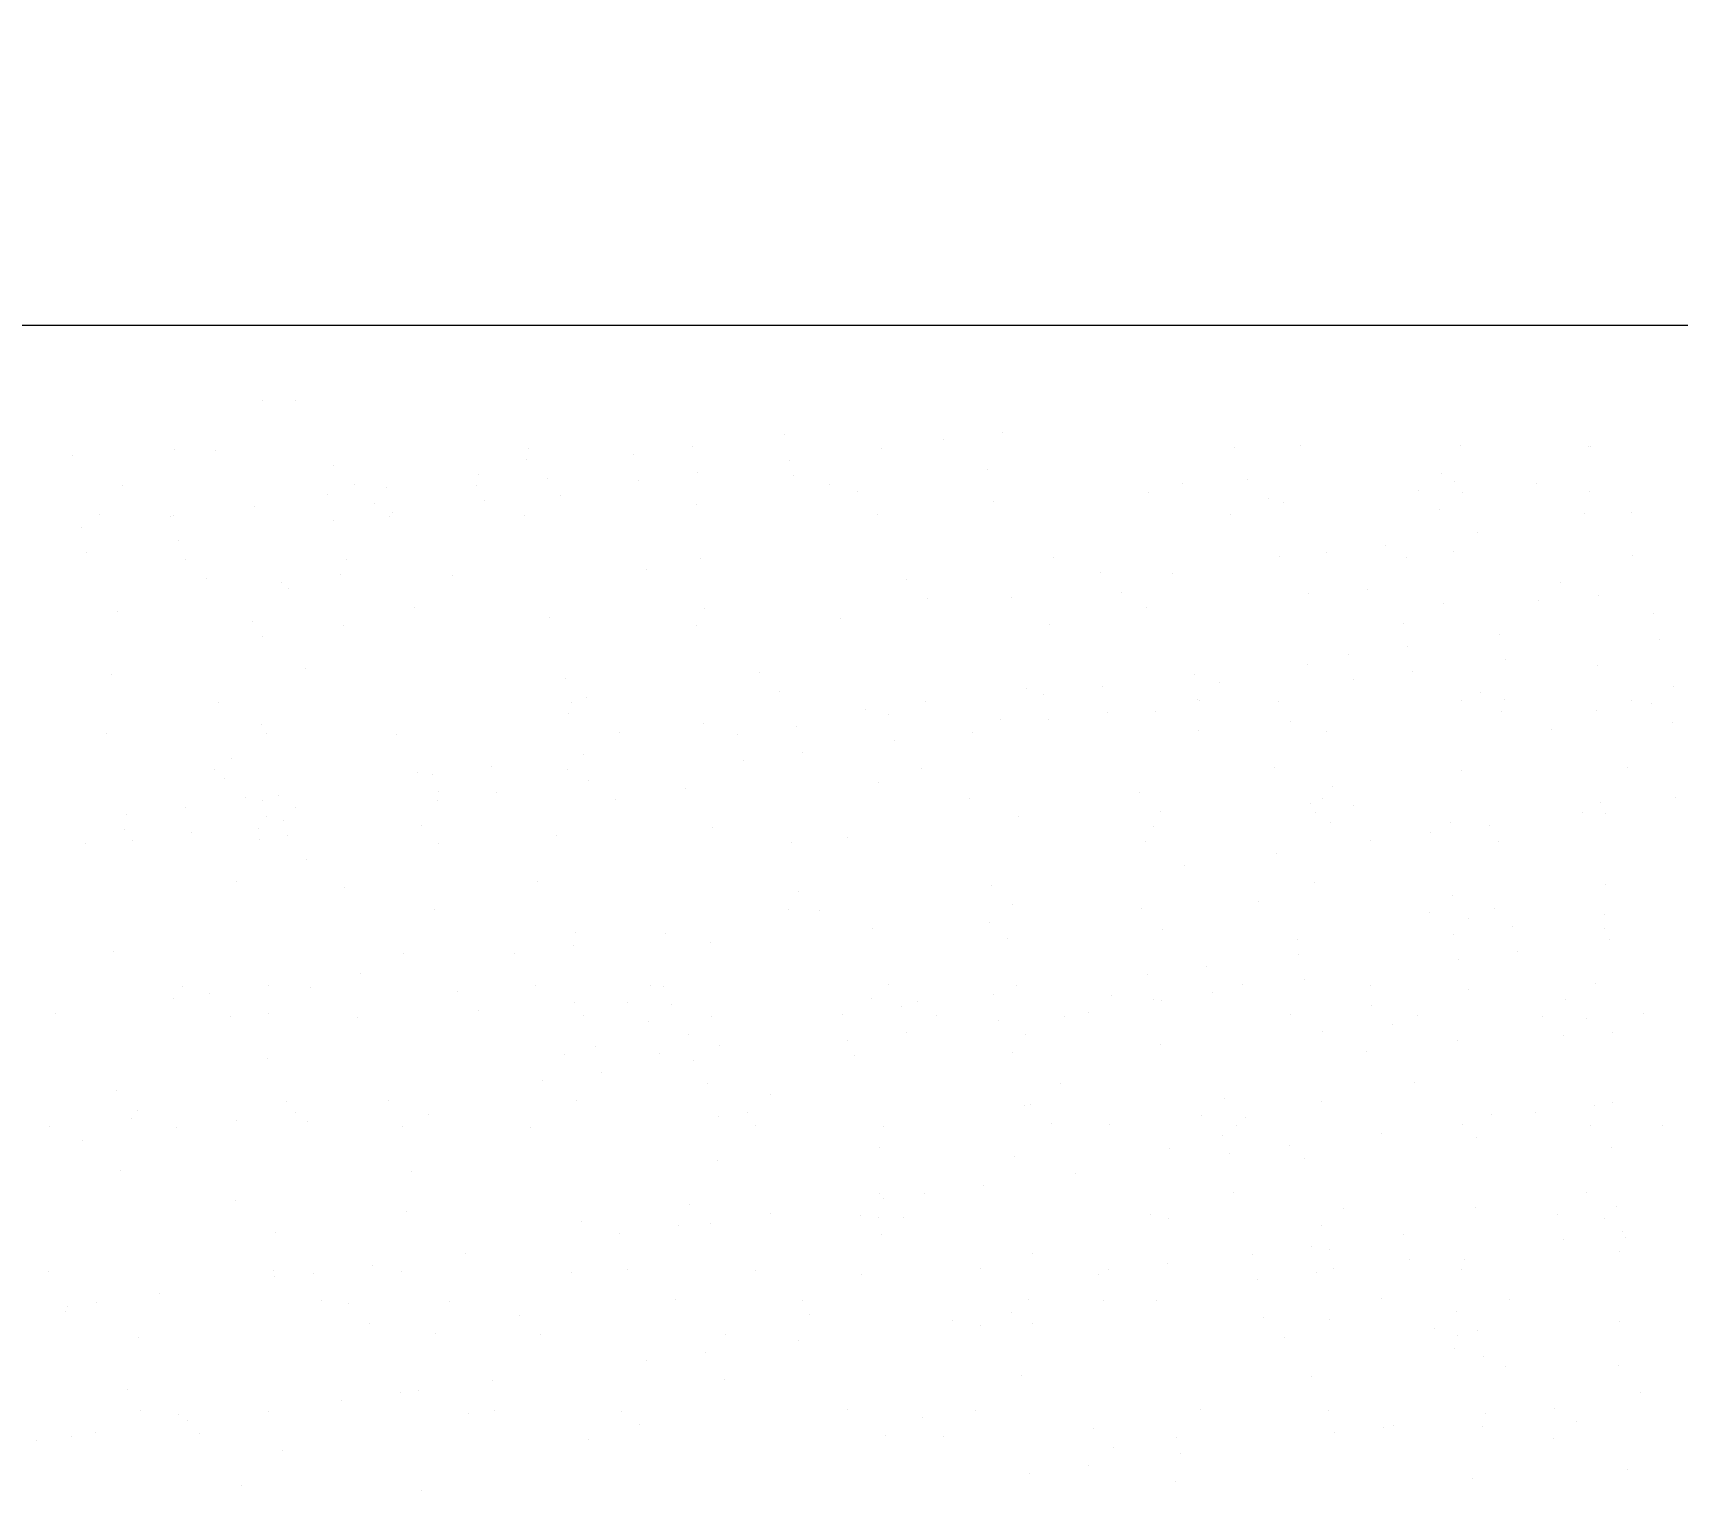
# Model space of a CAD drawing. Header units: millimetres. Extents: x -394 to 6212, y -2458 to 809.
# Drawn here: x 4845.56 to 4860.05, y -2249.38 to -2236.52 of the extents above; entities that cross this region are included whole.
import ezdxf

# ---------------------------------------------------------------- set-up
doc = ezdxf.new("R2010")
doc.units = ezdxf.units.MM
doc.header["$PDSIZE"] = -5
doc.layers.get('DEFPOINTS').update_dxf_attribs({"lineweight": 18})
doc.layers.add('1', color=1, linetype='Continuous', lineweight=18, true_color=0xff0000)
doc.layers.add('2', color=2, linetype='Continuous', lineweight=18, true_color=0xffff00)
doc.layers.add('LAYER2', color=2, linetype='Continuous', lineweight=25)
doc.styles.add('HZ', font='txt.shx', dxfattribs={"width": 0.67, "bigfont": 'hztxt.shx'})
doc.dimstyles.new('STANDARD$0', dxfattribs={"dimtxt": 3.5, "dimasz": 2.5, "dimexe": 1.25, "dimexo": 0.625, "dimtad": 1, "dimdec": 4, "dimdsep": 46, "dimtxsty": 'HZ', "dimcen": 2.5, "dimdle": 5, "dimadec": 0, "dimazin": 0, "dimtfac": 1, "dimtmove": 0, "dimatfit": 3, "dimfxl": 1, "dimtolj": 1, "dimlwd": -1, "dimlwe": -1, "dimarcsym": 0})

# ---------------------------------------------------------------- blocks, each defined once
blk = doc.blocks.new('*D191')
at = {"layer": 'DEFPOINTS', "color": 0}
for p in [(4898.159, -2243.355), (4818.661, -2244.851), (4898.159, -2260.706)]:
    blk.add_point(p, dxfattribs=at)
at = {"layer": 'LAYER2', "color": 0}
for p, q in [((4898.159, -2243.98), (4898.159, -2262.206)), ((4818.661, -2245.476), (4818.661, -2262.206)), ((4820.661, -2260.706), (4896.159, -2260.706))]:
    blk.add_line(p, q, dxfattribs=at)
for points in [[(4820.661, -2260.372), (4820.661, -2261.039), (4818.661, -2260.706)], [(4896.159, -2260.372), (4896.159, -2261.039), (4898.159, -2260.706)]]:
    blk.add_solid(points, dxfattribs=at)
at = {"layer": 'LAYER2', "color": 0, "insert": (4858.41, -2258.331), "char_height": 3.5, "attachment_point": 5, "style": 'HZ'}
blk.add_mtext('\\A1;846', dxfattribs=at)

msp = doc.modelspace()

# ---------------------------------------------------------------- linework, layer by layer
at = {"layer": '1'}
for p, q in [((4838.00957, -2239.09753), (4875.09529, -2239.09753)), ((4847.57527, -2239.76), (4847.57527, -2239.76)), ((4847.58264, -2241.84654), (4847.58264, -2241.84654)), ((4847.34972, -2244.00382), (4847.34972, -2244.00382))]:
    msp.add_line(p, q, dxfattribs=at)
at = {"layer": '2'}
for p, q in [((4847.57527, -2239.76), (4847.57527, -2239.76)), ((4847.87191, -2239.76399), (4847.87191, -2239.76399)), ((4852.1786, -2240.06382), (4852.1786, -2240.06382)), ((4853.58498, -2240.11059), (4853.58498, -2240.11059)), ((4854.10549, -2240.04207), (4854.10549, -2240.04207)), ((4845.90458, -2240.24813), (4845.90458, -2240.24813)), ((4846.80547, -2240.19346), (4846.80547, -2240.19346)), ((4847.16144, -2240.20656), (4847.16144, -2240.20656)), ((4849.91961, -2240.1878), (4849.91961, -2240.1878)), ((4850.84511, -2240.23937), (4850.84511, -2240.23937)), ((4851.36562, -2240.17085), (4851.36562, -2240.17085)), ((4853.03375, -2240.18214), (4853.03375, -2240.18214)), ((4856.14789, -2240.17648), (4856.14789, -2240.17648)), ((4856.72789, -2240.16031), (4856.72789, -2240.16031)), ((4858.13592, -2240.1622), (4858.13592, -2240.1622)), ((4859.26203, -2240.17082), (4859.26203, -2240.17082)), ((4859.28598, -2240.17258), (4859.28598, -2240.17258)), ((4848.20249, -2240.33677), (4848.20249, -2240.33677)), ((4849.90603, -2240.2825), (4849.90603, -2240.2825)), ((4851.41371, -2240.39644), (4851.41371, -2240.39644)), ((4852.2267, -2240.28941), (4852.2267, -2240.28941)), ((4853.96646, -2240.37092), (4853.96646, -2240.37092)), ((4857.96791, -2240.40529), (4857.96791, -2240.40529)), ((4846.3499, -2240.51333), (4846.3499, -2240.51333)), ((4848.38681, -2240.50566), (4848.38681, -2240.50566)), ((4848.67384, -2240.52523), (4848.67384, -2240.52523)), ((4849.46404, -2240.50767), (4849.46404, -2240.50767)), ((4849.48683, -2240.41819), (4849.48683, -2240.41819)), ((4850.09035, -2240.4514), (4850.09035, -2240.4514)), ((4850.8932, -2240.46497), (4850.8932, -2240.46497)), ((4852.26293, -2240.42518), (4852.26293, -2240.42518)), ((4852.57819, -2240.50201), (4852.57819, -2240.50201)), ((4855.69233, -2240.49635), (4855.69233, -2240.49635)), ((4856.26438, -2240.45956), (4856.26438, -2240.45956)), ((4858.08613, -2240.47842), (4858.08613, -2240.47842)), ((4858.80647, -2240.49069), (4858.80647, -2240.49069)), ((4847.50866, -2240.69416), (4847.50866, -2240.69416)), ((4848.15334, -2240.59375), (4848.15334, -2240.59375)), ((4848.5706, -2240.67204), (4848.5706, -2240.67204)), ((4849.53492, -2240.64379), (4849.53492, -2240.64379)), ((4850.20956, -2240.59685), (4850.20956, -2240.59685)), ((4851.40105, -2240.6838), (4851.40105, -2240.6838)), ((4852.82715, -2240.56346), (4852.82715, -2240.56346)), ((4854.01864, -2240.65041), (4854.01864, -2240.65041)), ((4855.38524, -2240.57573), (4855.38524, -2240.57573)), ((4856.4487, -2240.62845), (4856.4487, -2240.62845)), ((4856.57673, -2240.66268), (4856.57673, -2240.66268)), ((4857.76883, -2240.55722), (4857.76883, -2240.55722)), ((4858.15223, -2240.57419), (4858.15223, -2240.57419)), ((4859.27762, -2240.56538), (4859.27762, -2240.56538)), ((4846.14207, -2240.76884), (4846.14207, -2240.76884)), ((4846.7716, -2240.78198), (4846.7716, -2240.78198)), ((4846.79506, -2240.77257), (4846.79506, -2240.77257)), ((4848.20143, -2240.81935), (4848.20143, -2240.81935)), ((4848.70016, -2240.78111), (4848.70016, -2240.78111)), ((4848.72194, -2240.75082), (4848.72194, -2240.75082)), ((4849.88574, -2240.77632), (4849.88574, -2240.77632)), ((4852.99988, -2240.77066), (4852.99988, -2240.77066)), ((4856.11402, -2240.765), (4856.11402, -2240.765)), ((4857.95315, -2240.72612), (4857.95315, -2240.72612)), ((4859.22816, -2240.75934), (4859.22816, -2240.75934)), ((4859.64625, -2240.75176), (4859.64625, -2240.75176)), ((4845.98207, -2240.8796), (4845.98207, -2240.8796)), ((4858.28798, -2240.93058), (4858.28798, -2240.93058)), ((4846.03017, -2241.1052), (4846.03017, -2241.1052)), ((4846.84315, -2240.99817), (4846.84315, -2240.99817)), ((4856.53988, -2241.135), (4856.53988, -2241.135)), ((4856.95448, -2241.10614), (4856.95448, -2241.10614)), ((4857.47499, -2241.03761), (4857.47499, -2241.03761)), ((4858.08008, -2241.09789), (4858.08008, -2241.09789)), ((4859.65403, -2241.12934), (4859.65403, -2241.12934)), ((4846.8999, -2241.16018), (4846.8999, -2241.16018)), ((4848.32357, -2241.1606), (4848.32357, -2241.1606)), ((4850.96034, -2241.24859), (4850.96034, -2241.24859)), ((4851.43771, -2241.15494), (4851.43771, -2241.15494)), ((4854.55185, -2241.14928), (4854.55185, -2241.14928)), ((4857.666, -2241.14362), (4857.666, -2241.14362)), ((4847.08422, -2241.32907), (4847.08422, -2241.32907)), ((4847.7426, -2241.36708), (4847.7426, -2241.36708)), ((4847.80928, -2241.42156), (4847.80928, -2241.42156)), ((4848.26311, -2241.29855), (4848.26311, -2241.29855)), ((4849.2568, -2241.30286), (4849.2568, -2241.30286)), ((4853.25825, -2241.33723), (4853.25825, -2241.33723)), ((4854.96179, -2241.28297), (4854.96179, -2241.28297)), ((4855.5962, -2241.28496), (4855.5962, -2241.28496)), ((4859.02222, -2241.37138), (4859.02222, -2241.37138)), ((4853.44257, -2241.50613), (4853.44257, -2241.50613)), ((4854.17934, -2241.50105), (4854.17934, -2241.50105)), ((4855.14611, -2241.45186), (4855.14611, -2241.45186)), ((4856.79693, -2241.46766), (4856.79693, -2241.46766)), ((4857.31869, -2241.42565), (4857.31869, -2241.42565)), ((4857.98842, -2241.55461), (4857.98842, -2241.55461)), ((4858.82313, -2241.52332), (4858.82313, -2241.52332)), ((4859.35502, -2241.47993), (4859.35502, -2241.47993)), ((4846.30277, -2241.61947), (4846.30277, -2241.61947)), ((4847.49426, -2241.70643), (4847.49426, -2241.70643)), ((4848.92036, -2241.58609), (4848.92036, -2241.58609)), ((4850.11185, -2241.67304), (4850.11185, -2241.67304)), ((4851.47845, -2241.59835), (4851.47845, -2241.59835)), ((4852.66994, -2241.68531), (4852.66994, -2241.68531)), ((4855.37083, -2241.588), (4855.37083, -2241.588)), ((4859.84242, -2241.644), (4859.84242, -2241.644)), ((4848.2897, -2241.74912), (4848.2897, -2241.74912)), ((4851.40384, -2241.74346), (4851.40384, -2241.74346)), ((4854.51799, -2241.7378), (4854.51799, -2241.7378)), ((4857.63213, -2241.73214), (4857.63213, -2241.73214)), ((4858.48414, -2241.82283), (4858.48414, -2241.82283)), ((4857.15065, -2241.99838), (4857.15065, -2241.99838)), ((4857.67116, -2241.92986), (4857.67116, -2241.92986)), ((4859.89052, -2241.8696), (4859.89052, -2241.8696)), ((4847.95421, -2242.12627), (4847.95421, -2242.12627)), ((4856.79088, -2242.08713), (4856.79088, -2242.08713)), ((4858.53224, -2242.04842), (4858.53224, -2242.04842)), ((4859.34897, -2242.0994), (4859.34897, -2242.0994)), ((4846.25067, -2242.18054), (4846.25067, -2242.18054)), ((4850.25213, -2242.21491), (4850.25213, -2242.21491)), ((4851.95566, -2242.16064), (4851.95566, -2242.16064)), ((4854.97939, -2242.28424), (4854.97939, -2242.28424)), ((4855.79237, -2242.1772), (4855.79237, -2242.1772)), ((4856.01609, -2242.24906), (4856.01609, -2242.24906)), ((4857.19875, -2242.22398), (4857.19875, -2242.22398)), ((4857.71925, -2242.15545), (4857.71925, -2242.15545)), ((4860.01754, -2242.28343), (4860.01754, -2242.28343)), ((4847.1914, -2242.42891), (4847.1914, -2242.42891)), ((4850.30554, -2242.42325), (4850.30554, -2242.42325)), ((4850.43644, -2242.3838), (4850.43644, -2242.3838)), ((4852.13998, -2242.32954), (4852.13998, -2242.32954)), ((4853.41968, -2242.41759), (4853.41968, -2242.41759)), ((4854.31256, -2242.30332), (4854.31256, -2242.30332)), ((4854.45888, -2242.35276), (4854.45888, -2242.35276)), ((4855.81701, -2242.40099), (4855.81701, -2242.40099)), ((4855.84047, -2242.4028), (4855.84047, -2242.4028)), ((4856.53382, -2242.41194), (4856.53382, -2242.41194)), ((4858.14912, -2242.40524), (4858.14912, -2242.40524)), ((4858.31401, -2242.3377), (4858.31401, -2242.3377)), ((4858.52185, -2242.39766), (4858.52185, -2242.39766)), ((4859.64797, -2242.40628), (4859.64797, -2242.40628)), ((4859.81846, -2242.43536), (4859.81846, -2242.43536)), ((4850.27255, -2242.52367), (4850.27255, -2242.52367)), ((4852.89014, -2242.49028), (4852.89014, -2242.49028)), ((4853.1006, -2242.53158), (4853.1006, -2242.53158)), ((4854.08163, -2242.57724), (4854.08163, -2242.57724)), ((4854.50697, -2242.57836), (4854.50697, -2242.57836)), ((4855.02748, -2242.50983), (4855.02748, -2242.50983)), ((4855.44823, -2242.50255), (4855.44823, -2242.50255)), ((4858.49833, -2242.50659), (4858.49833, -2242.50659)), ((4859.34062, -2242.4922), (4859.34062, -2242.4922)), ((4846.20506, -2242.69567), (4846.20506, -2242.69567)), ((4847.57166, -2242.62098), (4847.57166, -2242.62098)), ((4847.61309, -2242.69756), (4847.61309, -2242.69756)), ((4848.76315, -2242.70793), (4848.76315, -2242.70793)), ((4850.72724, -2242.6919), (4850.72724, -2242.6919)), ((4851.46404, -2242.61063), (4851.46404, -2242.61063)), ((4851.7671, -2242.70714), (4851.7671, -2242.70714)), ((4852.28761, -2242.63861), (4852.28761, -2242.63861)), ((4853.84138, -2242.68624), (4853.84138, -2242.68624)), ((4855.82941, -2242.67197), (4855.82941, -2242.67197)), ((4856.63972, -2242.58951), (4856.63972, -2242.58951)), ((4856.95552, -2242.68058), (4856.95552, -2242.68058)), ((4858.94355, -2242.66631), (4858.94355, -2242.66631)), ((4860.00278, -2242.60426), (4860.00278, -2242.60426)), ((4852.33571, -2242.86421), (4852.33571, -2242.86421)), ((4853.14869, -2242.75718), (4853.14869, -2242.75718)), ((4847.15753, -2243.01743), (4847.15753, -2243.01743)), ((4847.30632, -2242.91926), (4847.30632, -2242.91926)), ((4849.59584, -2242.99299), (4849.59584, -2242.99299)), ((4850.27167, -2243.01177), (4850.27167, -2243.01177)), ((4850.40882, -2242.88596), (4850.40882, -2242.88596)), ((4851.8152, -2242.93274), (4851.8152, -2242.93274)), ((4853.38581, -2243.00611), (4853.38581, -2243.00611)), ((4856.49996, -2243.00045), (4856.49996, -2243.00045)), ((4859.6141, -2242.99479), (4859.6141, -2242.99479)), ((4847.246, -2243.09258), (4847.246, -2243.09258)), ((4848.94953, -2243.03832), (4848.94953, -2243.03832)), ((4849.07533, -2243.06152), (4849.07533, -2243.06152)), ((4850.45692, -2243.11156), (4850.45692, -2243.11156)), ((4853.00997, -2243.12674), (4853.00997, -2243.12674)), ((4857.01142, -2243.16111), (4857.01142, -2243.16111)), ((4858.14307, -2243.02472), (4858.14307, -2243.02472)), ((4847.43032, -2243.26148), (4847.43032, -2243.26148)), ((4847.57923, -2243.28608), (4847.57923, -2243.28608)), ((4847.71705, -2243.24034), (4847.71705, -2243.24034)), ((4849.12343, -2243.28712), (4849.12343, -2243.28712)), ((4849.13385, -2243.20721), (4849.13385, -2243.20721)), ((4849.64394, -2243.21859), (4849.64394, -2243.21859)), ((4850.69337, -2243.28042), (4850.69337, -2243.28042)), ((4851.30643, -2243.181), (4851.30643, -2243.181)), ((4853.80751, -2243.27476), (4853.80751, -2243.27476)), ((4855.30788, -2243.21537), (4855.30788, -2243.21537)), ((4856.92165, -2243.2691), (4856.92165, -2243.2691)), ((4859.36832, -2243.30379), (4859.36832, -2243.30379)), ((4860.03579, -2243.26344), (4860.03579, -2243.26344)), ((4846.38356, -2243.4159), (4846.38356, -2243.4159)), ((4846.90407, -2243.34737), (4846.90407, -2243.34737)), ((4847.6141, -2243.42786), (4847.6141, -2243.42786)), ((4847.87227, -2243.34838), (4847.87227, -2243.34838)), ((4854.24233, -2243.42787), (4854.24233, -2243.42787)), ((4855.4922, -2243.38427), (4855.4922, -2243.38427)), ((4856.81233, -2243.31304), (4856.81233, -2243.31304)), ((4856.85992, -2243.39448), (4856.85992, -2243.39448)), ((4857.19574, -2243.33), (4857.19574, -2243.33)), ((4859.20997, -2243.39835), (4859.20997, -2243.39835)), ((4859.41801, -2243.40675), (4859.41801, -2243.40675)), ((4846.36576, -2243.5463), (4846.36576, -2243.5463)), ((4846.95216, -2243.57297), (4846.95216, -2243.57297)), ((4847.54737, -2243.53641), (4847.54737, -2243.53641)), ((4847.76515, -2243.46594), (4847.76515, -2243.46594)), ((4847.79842, -2243.59676), (4847.79842, -2243.59676)), ((4848.98335, -2243.51291), (4848.98335, -2243.51291)), ((4851.54144, -2243.52518), (4851.54144, -2243.52518)), ((4855.43383, -2243.51482), (4855.43383, -2243.51482)), ((4856.99665, -2243.48194), (4856.99665, -2243.48194)), ((4857.87648, -2243.5739), (4857.87648, -2243.5739)), ((4858.05142, -2243.48144), (4858.05142, -2243.48144)), ((4858.39699, -2243.50538), (4858.39699, -2243.50538)), ((4846.01706, -2243.67036), (4846.01706, -2243.67036)), ((4846.43165, -2243.6415), (4846.43165, -2243.6415)), ((4847.55725, -2243.63325), (4847.55725, -2243.63325)), ((4849.1312, -2243.6647), (4849.1312, -2243.6647)), ((4850.17484, -2243.59986), (4850.17484, -2243.59986)), ((4852.24534, -2243.65904), (4852.24534, -2243.65904)), ((4852.73293, -2243.61213), (4852.73293, -2243.61213)), ((4855.35948, -2243.65338), (4855.35948, -2243.65338)), ((4857.34751, -2243.6391), (4857.34751, -2243.6391)), ((4858.47362, -2243.64772), (4858.47362, -2243.64772)), ((4847.96906, -2243.80506), (4847.96906, -2243.80506)), ((4855.70521, -2243.85976), (4855.70521, -2243.85976)), ((4856.5182, -2243.75273), (4856.5182, -2243.75273)), ((4850.00384, -2244.00441), (4850.00384, -2244.00441)), ((4856.85387, -2244.01395), (4856.85387, -2244.01395)), ((4859.41196, -2244.02622), (4859.41196, -2244.02622)), ((4848.30031, -2244.05868), (4848.30031, -2244.05868)), ((4852.30176, -2244.09305), (4852.30176, -2244.09305)), ((4854.00529, -2244.03878), (4854.00529, -2244.03878)), ((4858.06572, -2244.1272), (4858.06572, -2244.1272)), ((4849.09733, -2244.25322), (4849.09733, -2244.25322)), ((4852.21147, -2244.24756), (4852.21147, -2244.24756)), ((4852.48608, -2244.26194), (4852.48608, -2244.26194)), ((4854.18961, -2244.20768), (4854.18961, -2244.20768)), ((4855.32561, -2244.2419), (4855.32561, -2244.2419)), ((4856.36219, -2244.18147), (4856.36219, -2244.18147)), ((4857.86664, -2244.27913), (4857.86664, -2244.27913)), ((4858.43976, -2244.23624), (4858.43976, -2244.23624)), ((4859.40614, -2244.29059), (4859.40614, -2244.29059)), ((4850.33554, -2244.4505), (4850.33554, -2244.4505)), ((4851.13465, -2244.46148), (4851.13465, -2244.46148)), ((4852.95313, -2244.41711), (4852.95313, -2244.41711)), ((4853.99052, -2244.35961), (4853.99052, -2244.35961)), ((4855.51122, -2244.42938), (4855.51122, -2244.42938)), ((4858.07265, -2244.46615), (4858.07265, -2244.46615)), ((4858.21212, -2244.33207), (4858.21212, -2244.33207)), ((4858.59315, -2244.39762), (4858.59315, -2244.39762)), ((4859.40361, -2244.41902), (4859.40361, -2244.41902)), ((4850.32167, -2244.56851), (4850.32167, -2244.56851)), ((4851.52704, -2244.53745), (4851.52704, -2244.53745)), ((4854.14463, -2244.50406), (4854.14463, -2244.50406)), ((4856.70272, -2244.51633), (4856.70272, -2244.51633)), ((4859.45423, -2244.51619), (4859.45423, -2244.51619)), ((4846.26805, -2244.62249), (4846.26805, -2244.62249)), ((4848.82614, -2244.63476), (4848.82614, -2244.63476)), ((4849.80116, -2244.63704), (4849.80116, -2244.63704)), ((4855.90138, -2244.752), (4855.90138, -2244.752)), ((4856.71437, -2244.64497), (4856.71437, -2244.64497)), ((4858.12074, -2244.69175), (4858.12074, -2244.69175)), ((4858.64125, -2244.62322), (4858.64125, -2244.62322)), ((4848.44288, -2244.81586), (4848.44288, -2244.81586)), ((4855.38087, -2244.82053), (4855.38087, -2244.82053)), ((4856.76246, -2244.87057), (4856.76246, -2244.87057)), ((4859.32948, -2244.90176), (4859.32948, -2244.90176)), ((4846.79863, -2245.03402), (4846.79863, -2245.03402)), ((4846.87292, -2244.92439), (4846.87292, -2244.92439)), ((4847.10939, -2244.99142), (4847.10939, -2244.99142)), ((4847.6299, -2244.92289), (4847.6299, -2244.92289)), ((4847.99903, -2244.93301), (4847.99903, -2244.93301)), ((4849.29563, -2244.97072), (4849.29563, -2244.97072)), ((4849.98706, -2244.91874), (4849.98706, -2244.91874)), ((4850.99916, -2244.91646), (4850.99916, -2244.91646)), ((4851.11317, -2244.92736), (4851.11317, -2244.92736)), ((4852.94708, -2245.03658), (4852.94708, -2245.03658)), ((4853.1012, -2244.91308), (4853.1012, -2244.91308)), ((4854.02259, -2244.99935), (4854.02259, -2244.99935)), ((4854.22731, -2244.9217), (4854.22731, -2244.9217)), ((4855.0596, -2245.00488), (4855.0596, -2245.00488)), ((4855.42897, -2245.04613), (4855.42897, -2245.04613)), ((4855.94948, -2244.9776), (4855.94948, -2244.9776)), ((4856.21534, -2244.90742), (4856.21534, -2244.90742)), ((4857.34145, -2244.91604), (4857.34145, -2244.91604)), ((4858.20607, -2244.95154), (4858.20607, -2244.95154)), ((4859.06105, -2245.03925), (4859.06105, -2245.03925)), ((4845.75111, -2245.17024), (4845.75111, -2245.17024)), ((4847.29461, -2245.19304), (4847.29461, -2245.19304)), ((4847.6286, -2245.16728), (4847.6286, -2245.16728)), ((4849.47995, -2245.13962), (4849.47995, -2245.13962)), ((4850.32949, -2245.06997), (4850.32949, -2245.06997)), ((4850.40875, -2245.18739), (4850.40875, -2245.18739)), ((4850.80008, -2245.06839), (4850.80008, -2245.06839)), ((4851.18348, -2245.08536), (4851.18348, -2245.08536)), ((4852.6891, -2245.17491), (4852.6891, -2245.17491)), ((4853.20961, -2245.10638), (4853.20961, -2245.10638)), ((4853.35606, -2245.05914), (4853.35606, -2245.05914)), ((4853.5229, -2245.18173), (4853.5229, -2245.18173)), ((4854.64901, -2245.19035), (4854.64901, -2245.19035)), ((4854.86051, -2245.15681), (4854.86051, -2245.15681)), ((4855.50517, -2245.04885), (4855.50517, -2245.04885)), ((4856.63704, -2245.17607), (4856.63704, -2245.17607)), ((4857.35751, -2245.09351), (4857.35751, -2245.09351)), ((4857.76315, -2245.18469), (4857.76315, -2245.18469)), ((4858.86196, -2245.19118), (4858.86196, -2245.19118)), ((4859.75118, -2245.17041), (4859.75118, -2245.17041)), ((4848.42072, -2245.20166), (4848.42072, -2245.20166)), ((4850.9844, -2245.23729), (4850.9844, -2245.23729)), ((4851.53486, -2245.19601), (4851.53486, -2245.19601)), ((4853.2577, -2245.33198), (4853.2577, -2245.33198)), ((4854.07069, -2245.22495), (4854.07069, -2245.22495)), ((4856.92292, -2245.32131), (4856.92292, -2245.32131)), ((4857.54183, -2245.26241), (4857.54183, -2245.26241)), ((4859.24537, -2245.20815), (4859.24537, -2245.20815)), ((4859.48101, -2245.33358), (4859.48101, -2245.33358)), ((4850.51784, -2245.46076), (4850.51784, -2245.46076)), ((4851.33082, -2245.35373), (4851.33082, -2245.35373)), ((4851.60443, -2245.452), (4851.60443, -2245.452)), ((4852.7372, -2245.40051), (4852.7372, -2245.40051)), ((4854.30533, -2245.35469), (4854.30533, -2245.35469)), ((4855.49682, -2245.44165), (4855.49682, -2245.44165)), ((4858.11441, -2245.40826), (4858.11441, -2245.40826)), ((4859.04628, -2245.36008), (4859.04628, -2245.36008)), ((4847.62025, -2245.56008), (4847.62025, -2245.56008)), ((4850.23784, -2245.52669), (4850.23784, -2245.52669)), ((4851.0793, -2245.51587), (4851.0793, -2245.51587)), ((4851.37892, -2245.57933), (4851.37892, -2245.57933)), ((4852.79593, -2245.53896), (4852.79593, -2245.53896)), ((4854.19344, -2245.51021), (4854.19344, -2245.51021)), ((4857.30758, -2245.50455), (4857.30758, -2245.50455)), ((4850.04542, -2245.75488), (4850.04542, -2245.75488)), ((4850.56593, -2245.68636), (4850.56593, -2245.68636)), ((4846.2895, -2245.8484), (4846.2895, -2245.8484)), ((4851.501, -2245.78452), (4851.501, -2245.78452)), ((4852.05347, -2245.88255), (4852.05347, -2245.88255)), ((4854.61514, -2245.77886), (4854.61514, -2245.77886)), ((4856.05492, -2245.91692), (4856.05492, -2245.91692)), ((4857.72928, -2245.7732), (4857.72928, -2245.7732)), ((4846.47382, -2246.0173), (4846.47382, -2246.0173)), ((4847.79395, -2245.94607), (4847.79395, -2245.94607)), ((4847.87416, -2246.04074), (4847.87416, -2246.04074)), ((4848.68714, -2245.9337), (4848.68714, -2245.9337)), ((4849.04029, -2246.05921), (4849.04029, -2246.05921)), ((4850.34994, -2245.93682), (4850.34994, -2245.93682)), ((4851.85438, -2246.03449), (4851.85438, -2246.03449)), ((4854.29928, -2245.97417), (4854.29928, -2245.97417)), ((4854.35139, -2245.97119), (4854.35139, -2245.97119)), ((4856.91687, -2245.94078), (4856.91687, -2245.94078)), ((4858.41182, -2246.05961), (4858.41182, -2246.05961)), ((4858.79847, -2246.04167), (4858.79847, -2246.04167)), ((4859.31898, -2245.97315), (4859.31898, -2245.97315)), ((4859.47496, -2245.95305), (4859.47496, -2245.95305)), ((4845.69857, -2246.16584), (4845.69857, -2246.16584)), ((4846.4227, -2246.09259), (4846.4227, -2246.09259)), ((4846.82469, -2246.17446), (4846.82469, -2246.17446)), ((4847.35365, -2246.10926), (4847.35365, -2246.10926)), ((4847.97827, -2246.11496), (4847.97827, -2246.11496)), ((4848.81272, -2246.16018), (4848.81272, -2246.16018)), ((4849.93883, -2246.1688), (4849.93883, -2246.1688)), ((4851.59838, -2246.07147), (4851.59838, -2246.07147)), ((4851.92686, -2246.15452), (4851.92686, -2246.15452)), ((4853.05297, -2246.16314), (4853.05297, -2246.16314)), ((4854.53571, -2246.14009), (4854.53571, -2246.14009)), ((4855.041, -2246.14887), (4855.041, -2246.14887)), ((4855.85584, -2246.06886), (4855.85584, -2246.06886)), ((4856.16711, -2246.15749), (4856.16711, -2246.15749)), ((4856.23924, -2246.08582), (4856.23924, -2246.08582)), ((4858.15514, -2246.14321), (4858.15514, -2246.14321)), ((4859.28125, -2246.15183), (4859.28125, -2246.15183)), ((4859.91627, -2246.15728), (4859.91627, -2246.15728)), ((4845.99537, -2246.28808), (4845.99537, -2246.28808)), ((4853.01613, -2246.34393), (4853.01613, -2246.34393)), ((4856.04015, -2246.23775), (4856.04015, -2246.23775)), ((4856.62721, -2246.32752), (4856.62721, -2246.32752)), ((4857.44019, -2246.22049), (4857.44019, -2246.22049)), ((4858.27511, -2246.25889), (4858.27511, -2246.25889)), ((4859.4666, -2246.34585), (4859.4666, -2246.34585)), ((4851.59003, -2246.46427), (4851.59003, -2246.46427)), ((4854.20762, -2246.43089), (4854.20762, -2246.43089)), ((4855.57422, -2246.3562), (4855.57422, -2246.3562)), ((4856.1067, -2246.39605), (4856.1067, -2246.39605)), ((4856.76571, -2246.44316), (4856.76571, -2246.44316)), ((4846.33105, -2246.54931), (4846.33105, -2246.54931)), ((4848.88914, -2246.56158), (4848.88914, -2246.56158)), ((4854.74842, -2246.57487), (4854.74842, -2246.57487)), ((4853.0191, -2246.75166), (4853.0191, -2246.75166)), ((4853.41493, -2246.75043), (4853.41493, -2246.75043)), ((4853.93544, -2246.6819), (4853.93544, -2246.6819)), ((4856.13324, -2246.746), (4856.13324, -2246.746)), ((4859.24738, -2246.74034), (4859.24738, -2246.74034)), ((4847.34381, -2246.81449), (4847.34381, -2246.81449)), ((4848.84826, -2246.91216), (4848.84826, -2246.91216)), ((4851.34526, -2246.84886), (4851.34526, -2246.84886)), ((4852.05665, -2246.92925), (4852.05665, -2246.92925)), ((4853.0488, -2246.7946), (4853.0488, -2246.7946)), ((4857.10923, -2246.88302), (4857.10923, -2246.88302)), ((4858.26906, -2246.87837), (4858.26906, -2246.87837)), ((4859.51515, -2246.86539), (4859.51515, -2246.86539)), ((4850.39249, -2246.99679), (4850.39249, -2246.99679)), ((4851.24366, -2247.03628), (4851.24366, -2247.03628)), ((4851.52958, -2247.01776), (4851.52958, -2247.01776)), ((4852.84971, -2246.94653), (4852.84971, -2246.94653)), ((4853.01008, -2246.9634), (4853.01008, -2246.9634)), ((4853.23311, -2246.9635), (4853.23311, -2246.9635)), ((4855.40569, -2246.93728), (4855.40569, -2246.93728)), ((4855.56817, -2246.97567), (4855.56817, -2246.97567)), ((4856.91014, -2247.03495), (4856.91014, -2247.03495)), ((4858.99464, -2246.93392), (4858.99464, -2246.93392)), ((4859.40715, -2246.97165), (4859.40715, -2246.97165)), ((4847.69159, -2247.0941), (4847.69159, -2247.0941)), ((4850.72316, -2247.10481), (4850.72316, -2247.10481)), ((4853.03403, -2247.11543), (4853.03403, -2247.11543)), ((4856.82338, -2247.21977), (4856.82338, -2247.21977)), ((4857.63636, -2247.11274), (4857.63636, -2247.11274)), ((4859.04274, -2247.15952), (4859.04274, -2247.15952)), ((4859.56325, -2247.09099), (4859.56325, -2247.09099)), ((4859.59146, -2247.14055), (4859.59146, -2247.14055)), ((4849.36488, -2247.28363), (4849.36488, -2247.28363)), ((4854.36832, -2247.28152), (4854.36832, -2247.28152)), ((4856.30287, -2247.2883), (4856.30287, -2247.2883)), ((4856.98591, -2247.24813), (4856.98591, -2247.24813)), ((4857.68446, -2247.33834), (4857.68446, -2247.33834)), ((4858.1774, -2247.33508), (4858.1774, -2247.33508)), ((4859.544, -2247.2604), (4859.544, -2247.2604)), ((4845.69251, -2247.44278), (4845.69251, -2247.44278)), ((4847.68054, -2247.4285), (4847.68054, -2247.4285)), ((4847.68324, -2247.4869), (4847.68324, -2247.4869)), ((4848.03138, -2247.45919), (4848.03138, -2247.45919)), ((4848.55189, -2247.39066), (4848.55189, -2247.39066)), ((4848.80666, -2247.43712), (4848.80666, -2247.43712)), ((4850.30083, -2247.45351), (4850.30083, -2247.45351)), ((4850.79469, -2247.42284), (4850.79469, -2247.42284)), ((4851.9208, -2247.43146), (4851.9208, -2247.43146)), ((4852.85892, -2247.46578), (4852.85892, -2247.46578)), ((4853.90883, -2247.41718), (4853.90883, -2247.41718)), ((4854.94459, -2247.46712), (4854.94459, -2247.46712)), ((4855.03494, -2247.4258), (4855.03494, -2247.4258)), ((4855.55981, -2247.36847), (4855.55981, -2247.36847)), ((4856.87147, -2247.44537), (4856.87147, -2247.44537)), ((4857.02297, -2247.41152), (4857.02297, -2247.41152)), ((4858.14908, -2247.42014), (4858.14908, -2247.42014)), ((4846.6731, -2247.63801), (4846.6731, -2247.63801)), ((4856.35096, -2247.51389), (4856.35096, -2247.51389)), ((4845.84213, -2247.78984), (4845.84213, -2247.78984)), ((4845.86012, -2247.74504), (4845.86012, -2247.74504)), ((4846.11421, -2247.71143), (4846.11421, -2247.71143)), ((4848.10224, -2247.69715), (4848.10224, -2247.69715)), ((4848.33913, -2247.72654), (4848.33913, -2247.72654)), ((4849.22835, -2247.70577), (4849.22835, -2247.70577)), ((4851.21638, -2247.69149), (4851.21638, -2247.69149)), ((4852.34249, -2247.70011), (4852.34249, -2247.70011)), ((4854.1797, -2247.79975), (4854.1797, -2247.79975)), ((4854.33052, -2247.68583), (4854.33052, -2247.68583)), ((4854.99269, -2247.69272), (4854.99269, -2247.69272)), ((4855.45663, -2247.69445), (4855.45663, -2247.69445)), ((4857.44467, -2247.68017), (4857.44467, -2247.68017)), ((4858.10455, -2247.79506), (4858.10455, -2247.79506)), ((4858.57078, -2247.68879), (4858.57078, -2247.68879)), ((4848.52345, -2247.89544), (4848.52345, -2247.89544)), ((4849.84358, -2247.82421), (4849.84358, -2247.82421)), ((4852.39957, -2247.81496), (4852.39957, -2247.81496)), ((4853.65919, -2247.86827), (4853.65919, -2247.86827)), ((4853.90402, -2247.91263), (4853.90402, -2247.91263)), ((4854.36227, -2247.90099), (4854.36227, -2247.90099)), ((4856.40102, -2247.84933), (4856.40102, -2247.84933)), ((4856.97986, -2247.8676), (4856.97986, -2247.8676)), ((4859.53795, -2247.87987), (4859.53795, -2247.87987)), ((4846.4857, -2248.01942), (4846.4857, -2248.01942)), ((4849.10329, -2247.98603), (4849.10329, -2247.98603)), ((4850.0279, -2247.99311), (4850.0279, -2247.99311)), ((4851.66138, -2247.9983), (4851.66138, -2247.9983)), ((4852.30091, -2248.04709), (4852.30091, -2248.04709)), ((4856.58534, -2248.01823), (4856.58534, -2248.01823)), ((4857.90547, -2247.947), (4857.90547, -2247.947)), ((4858.11521, -2248.00866), (4858.11521, -2248.00866)), ((4858.28887, -2247.96396), (4858.28887, -2247.96396)), ((4850.96742, -2248.22265), (4850.96742, -2248.22265)), ((4851.48793, -2248.15413), (4851.48793, -2248.15413)), ((4858.08979, -2248.11589), (4858.08979, -2248.11589)), ((4858.3381, -2248.18572), (4858.3381, -2248.18572)), ((4854.27061, -2248.35771), (4854.27061, -2248.35771)), ((4856.8287, -2248.36998), (4856.8287, -2248.36998)), ((4858.53691, -2248.27731), (4858.53691, -2248.27731)), ((4859.5296, -2248.27267), (4859.5296, -2248.27267)), ((4846.39404, -2248.47614), (4846.39404, -2248.47614)), ((4848.79615, -2248.5085), (4848.79615, -2248.5085)), ((4848.95213, -2248.48841), (4848.95213, -2248.48841)), ((4849.60914, -2248.40147), (4849.60914, -2248.40147)), ((4851.65302, -2248.3911), (4851.65302, -2248.3911)), ((4859.72047, -2248.50944), (4859.72047, -2248.50944)), ((4846.5062, -2248.66995), (4846.5062, -2248.66995)), ((4848.27565, -2248.57703), (4848.27565, -2248.57703)), ((4849.62034, -2248.66429), (4849.62034, -2248.66429)), ((4852.73449, -2248.65863), (4852.73449, -2248.65863)), ((4853.8606, -2248.66725), (4853.8606, -2248.66725)), ((4855.84863, -2248.65297), (4855.84863, -2248.65297)), ((4856.97474, -2248.66159), (4856.97474, -2248.66159)), ((4858.96277, -2248.64731), (4858.96277, -2248.64731)), ((4846.83746, -2248.70188), (4846.83746, -2248.70188)), ((4846.91737, -2248.75585), (4846.91737, -2248.75585)), ((4847.63231, -2248.67856), (4847.63231, -2248.67856)), ((4849.39344, -2248.69263), (4849.39344, -2248.69263)), ((4850.74646, -2248.67291), (4850.74646, -2248.67291)), ((4850.89789, -2248.7903), (4850.89789, -2248.7903)), ((4853.39489, -2248.727), (4853.39489, -2248.727)), ((4857.45533, -2248.81542), (4857.45533, -2248.81542)), ((4857.54921, -2248.79529), (4857.54921, -2248.79529)), ((4858.33205, -2248.80519), (4858.33205, -2248.80519)), ((4858.36219, -2248.68826), (4858.36219, -2248.68826)), ((4859.15886, -2248.76116), (4859.15886, -2248.76116)), ((4845.58387, -2248.93141), (4845.58387, -2248.93141)), ((4845.89298, -2248.89307), (4845.89298, -2248.89307)), ((4846.10438, -2248.86288), (4846.10438, -2248.86288)), ((4847.02177, -2248.87078), (4847.02177, -2248.87078)), ((4850.45548, -2248.92362), (4850.45548, -2248.92362)), ((4853.07307, -2248.89023), (4853.07307, -2248.89023)), ((4853.57921, -2248.8959), (4853.57921, -2248.8959)), ((4854.89934, -2248.82467), (4854.89934, -2248.82467)), ((4855.63116, -2248.9025), (4855.63116, -2248.9025)), ((4857.0287, -2248.86382), (4857.0287, -2248.86382)), ((4858.95977, -2248.91309), (4858.95977, -2248.91309)), ((4847.75459, -2249.02092), (4847.75459, -2249.02092)), ((4855.08366, -2248.99357), (4855.08366, -2248.99357)), ((4855.67042, -2249.04264), (4855.67042, -2249.04264)), ((4854.33692, -2249.2182), (4854.33692, -2249.2182)), ((4854.85743, -2249.14967), (4854.85743, -2249.14967)), ((4859.60699, -2249.18722), (4859.60699, -2249.18722)), ((4847.39633, -2249.32828), (4847.39633, -2249.32828)), ((4848.97948, -2249.37335), (4848.97948, -2249.37335)), ((4855.62281, -2249.2953), (4855.62281, -2249.2953)), ((4858.2404, -2249.26191), (4858.2404, -2249.26191))]:
    msp.add_line(p, q, dxfattribs=at)
msp.add_open_spline([(4769.60969, -2239.09753), (4777.4175, -2256.39801), (4786.07109, -2265.01876), (4813.35317, -2272.45293), (4873.1156, -2275.37176), (4927.29378, -2265.8987), (4982.83014, -2261.12349), (5033.0687, -2271.2269), (5054.77347, -2247.95205), (5058.63387, -2236.52227)], degree=3, knots=[2.1012099, 2.1012099, 2.1012099, 2.1012099, 38.63866485, 85.31157277, 139.19870969, 206.24166053, 252.06473455, 308.88312213, 343.05627831, 343.05627831, 343.05627831, 343.05627831], dxfattribs=at)

# ---------------------------------------------------------------- dimensions: what is measured, and where the dimension line sits
at = {"layer": 'LAYER2'}
dim = msp.add_linear_dim(base=(4898.15913, -2260.70551), p1=(4818.66065, -2244.85065), p2=(4898.15913, -2243.35476), text='846', dimstyle='STANDARD$0', override={"dimtxt": 3.5, "dimasz": 2, "dimexe": 1.5, "dimdec": 2, "dimatfit": 0}, dxfattribs=at)
dim.commit()
dim.dimension.update_dxf_attribs({"geometry": '*D191', "text_midpoint": (4858.40989, -2260.70551), "dimtype": 160})

doc.saveas('drawing.dxf')
